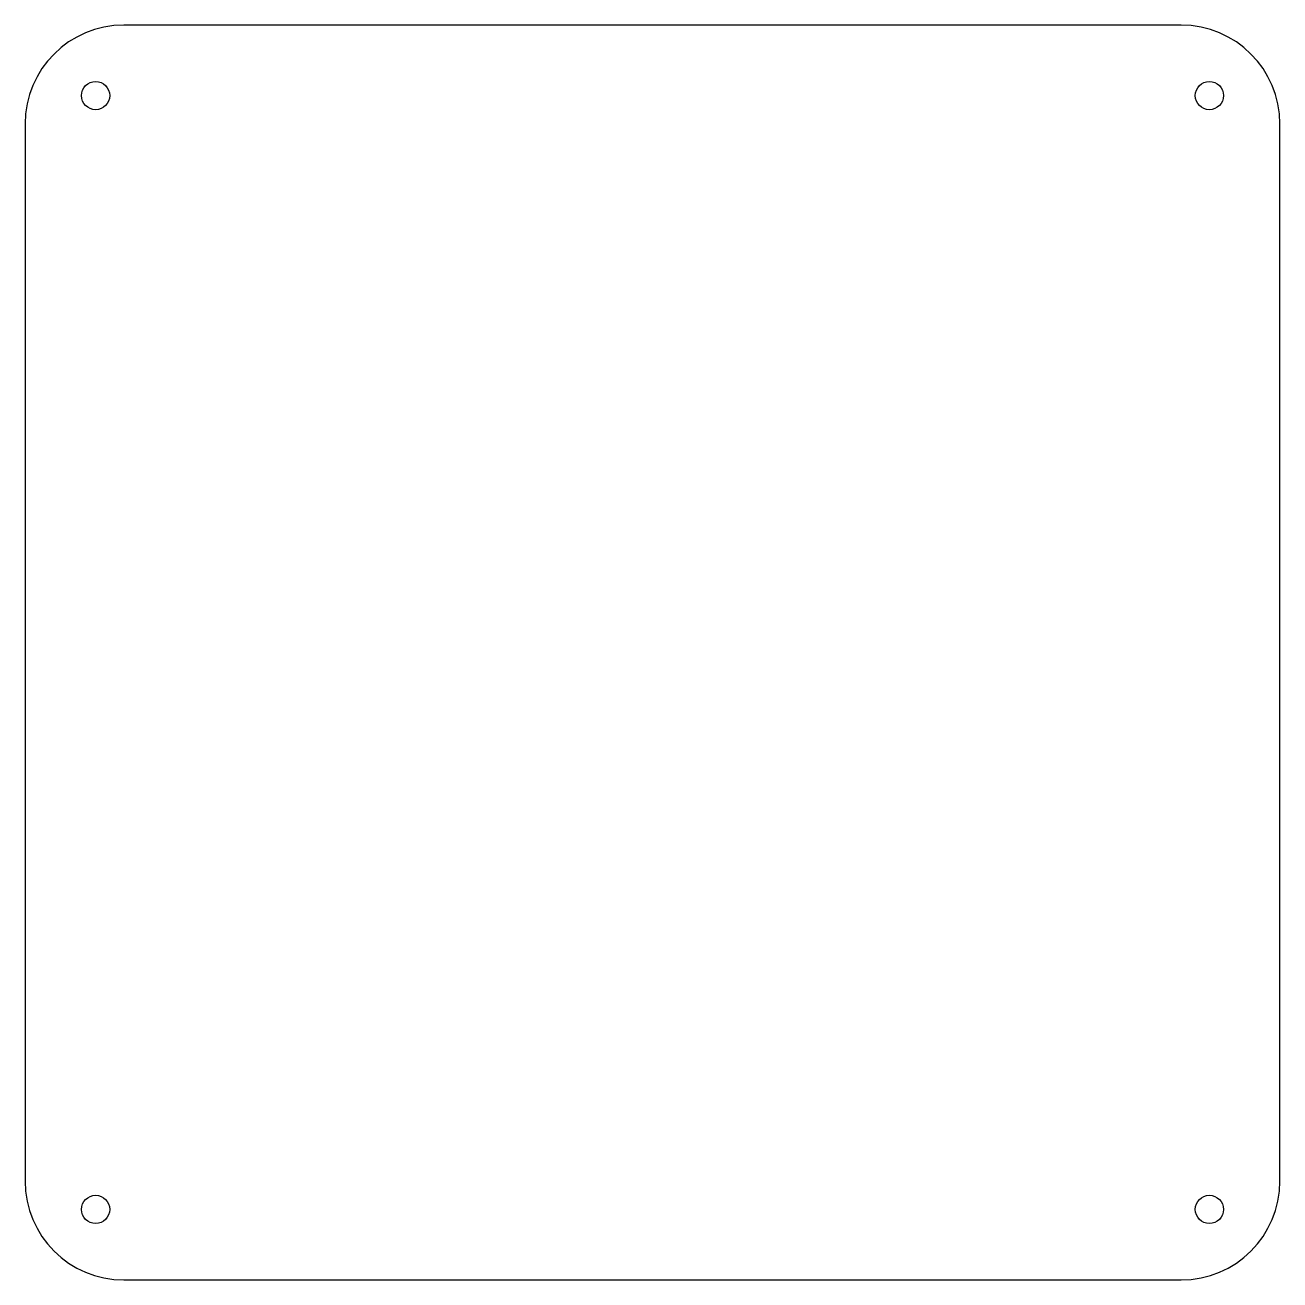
# Model space of a CAD drawing. Header units: inches. Extents: x 4 to 182, y 5 to 183.
import ezdxf

# ---------------------------------------------------------------- set-up
doc = ezdxf.new("R2010")
doc.units = ezdxf.units.IN
doc.header["$MEASUREMENT"] = 0
doc.layers.add('Livello 2', color=7, linetype='Continuous')

# ---------------------------------------------------------------- blocks, each defined once
blk = doc.blocks.new('block 3')
at = {"layer": 'Livello 2', "color": 7, "lineweight": 25, "true_color": 0xffffff}
blk.add_open_spline([(16.25, 15.19), (16.25, 16.3), (15.36, 17.19), (14.25, 17.19), (13.15, 17.19), (12.25, 16.3), (12.25, 15.19), (12.25, 14.09), (13.15, 13.19), (14.25, 13.19), (15.36, 13.19), (16.25, 14.09), (16.25, 15.19), (16.25, 15.19), (16.25, 15.19), (16.25, 15.19)], degree=3, knots=[0, 0, 0, 0, 1, 1, 1, 2, 2, 2, 3, 3, 3, 4, 4, 4, 5, 5, 5, 5], dxfattribs=at)
blk = doc.blocks.new('block 4')
at = {"layer": 'Livello 2', "color": 7, "lineweight": 25, "true_color": 0xffffff}
blk.add_open_spline([(174.25, 15.19), (174.25, 16.3), (173.36, 17.19), (172.25, 17.19), (171.15, 17.19), (170.25, 16.3), (170.25, 15.19), (170.25, 14.09), (171.15, 13.19), (172.25, 13.19), (173.36, 13.19), (174.25, 14.09), (174.25, 15.19), (174.25, 15.19), (174.25, 15.19), (174.25, 15.19)], degree=3, knots=[0, 0, 0, 0, 1, 1, 1, 2, 2, 2, 3, 3, 3, 4, 4, 4, 5, 5, 5, 5], dxfattribs=at)
blk = doc.blocks.new('block 5')
at = {"layer": 'Livello 2', "color": 7, "lineweight": 25, "true_color": 0xffffff}
blk.add_open_spline([(174.25, 173.19), (174.25, 174.3), (173.36, 175.19), (172.25, 175.19), (171.15, 175.19), (170.25, 174.3), (170.25, 173.19), (170.25, 172.09), (171.15, 171.19), (172.25, 171.19), (173.36, 171.19), (174.25, 172.09), (174.25, 173.19), (174.25, 173.19), (174.25, 173.19), (174.25, 173.19)], degree=3, knots=[0, 0, 0, 0, 1, 1, 1, 2, 2, 2, 3, 3, 3, 4, 4, 4, 5, 5, 5, 5], dxfattribs=at)
blk = doc.blocks.new('block 6')
at = {"layer": 'Livello 2', "color": 7, "lineweight": 25, "true_color": 0xffffff}
blk.add_open_spline([(16.25, 173.19), (16.25, 174.3), (15.36, 175.19), (14.25, 175.19), (13.15, 175.19), (12.25, 174.3), (12.25, 173.19), (12.25, 172.09), (13.15, 171.19), (14.25, 171.19), (15.36, 171.19), (16.25, 172.09), (16.25, 173.19), (16.25, 173.19), (16.25, 173.19), (16.25, 173.19)], degree=3, knots=[0, 0, 0, 0, 1, 1, 1, 2, 2, 2, 3, 3, 3, 4, 4, 4, 5, 5, 5, 5], dxfattribs=at)
blk = doc.blocks.new('block 2')
at = {"layer": 'Livello 2'}
for name in ['block 6', 'block 5', 'block 3', 'block 4']:
    blk.add_blockref(name, (0, 0), dxfattribs=at)
blk = doc.blocks.new('block 7')
at = {"layer": 'Livello 2', "color": 7, "lineweight": 25, "true_color": 0xffffff}
blk.add_open_spline([(168.25, 5.19), (168.25, 5.19), (18.25, 5.19), (18.25, 5.19), (10.52, 5.19), (4.25, 11.46), (4.25, 19.19), (4.25, 19.19), (4.25, 169.19), (4.25, 169.19), (4.25, 176.92), (10.52, 183.19), (18.25, 183.19), (18.25, 183.19), (168.25, 183.19), (168.25, 183.19), (175.98, 183.19), (182.25, 176.92), (182.25, 169.19), (182.25, 169.19), (182.25, 19.19), (182.25, 19.19), (182.25, 11.46), (175.98, 5.19), (168.25, 5.19)], degree=3, knots=[0, 0, 0, 0, 1, 1, 1, 2, 2, 2, 3, 3, 3, 4, 4, 4, 5, 5, 5, 6, 6, 6, 7, 7, 7, 8, 8, 8, 8], dxfattribs=at)

msp = doc.modelspace()

# ---------------------------------------------------------------- block references
at = {"layer": 'Livello 2'}
for name in ['block 7', 'block 2']:
    msp.add_blockref(name, (0, 0), dxfattribs=at)

doc.saveas('drawing.dxf')
